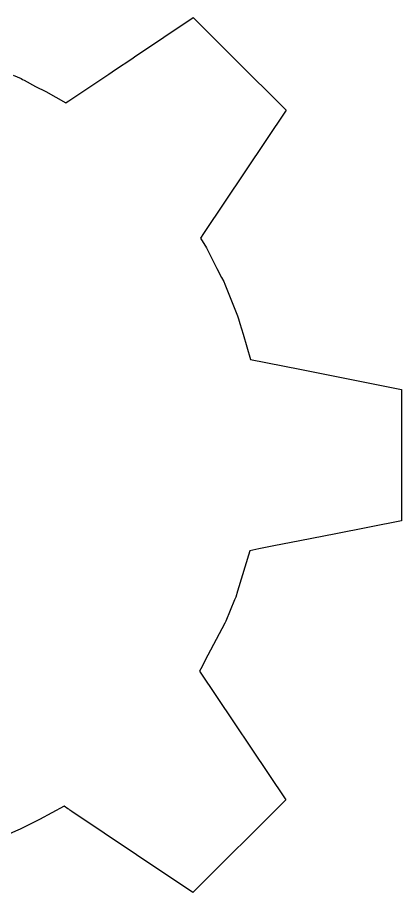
# Model space of a CAD drawing. Extents: x 0.1 to 59.6, y 0.2 to 53.5.
# Drawn here: x 38.95 to 59.62, y 0.19 to 47.27 of the extents above; entities that cross this region are included whole.
import ezdxf

# ---------------------------------------------------------------- set-up
doc = ezdxf.new("R2010")
doc.units = 0
doc.layers.add('BASE', color=7, linetype='CONTINUOUS')

msp = doc.modelspace()

# ---------------------------------------------------------------- linework, layer by layer
at = {"layer": 'BASE', "color": 7}
for p, q in [((45.256, 45.152), (48.417, 47.268)), ((48.417, 47.268), (51.929, 43.757)), ((44.237, 44.471), (45.104, 45.051)), ((45.104, 45.051), (45.256, 45.152)), ((43.871, 44.225), (44.237, 44.471)), ((38.722, 44.157), (39.15, 43.978)), ((39.15, 43.978), (39.23, 43.941)), ((39.23, 43.941), (39.308, 43.905)), ((39.308, 43.905), (39.93, 43.564)), ((41.716, 42.784), (43.871, 44.225)), ((39.93, 43.564), (40.48, 43.295)), ((51.929, 43.757), (52.098, 43.587)), ((52.098, 43.587), (53.409, 42.276)), ((40.48, 43.295), (40.487, 43.29)), ((40.487, 43.29), (41.562, 42.681)), ((41.562, 42.681), (41.633, 42.728)), ((41.633, 42.728), (41.716, 42.784)), ((53.409, 42.276), (49.007, 35.699)), ((48.969, 35.642), (48.807, 35.4)), ((48.807, 35.4), (49.118, 34.871)), ((49.007, 35.699), (48.969, 35.642)), ((49.118, 34.871), (49.676, 33.772)), ((49.676, 33.772), (49.939, 33.28)), ((49.939, 33.28), (50.051, 33.07)), ((50.051, 33.07), (50.113, 32.913)), ((50.113, 32.913), (50.786, 31.217)), ((50.786, 31.217), (50.852, 31.057)), ((50.852, 31.057), (50.928, 30.8)), ((50.928, 30.8), (51.096, 30.222)), ((51.096, 30.222), (51.489, 28.866)), ((51.489, 28.866), (54.143, 28.34)), ((54.143, 28.34), (59.62, 27.255)), ((59.62, 27.255), (59.62, 25.725)), ((59.62, 25.725), (59.62, 22.074)), ((59.62, 22.074), (59.62, 20.195)), ((59.62, 20.195), (56.094, 19.496)), ((56.094, 19.496), (54.143, 19.11)), ((52.757, 18.835), (51.945, 18.674)), ((54.143, 19.11), (52.757, 18.835)), ((51.465, 18.579), (50.8, 16.397)), ((51.782, 18.642), (51.465, 18.579)), ((51.945, 18.674), (51.782, 18.642)), ((50.703, 16.079), (50.641, 15.933)), ((50.8, 16.397), (50.703, 16.079)), ((50.641, 15.933), (50.17, 14.786)), ((50.112, 14.676), (49.045, 12.649)), ((50.17, 14.786), (50.112, 14.676)), ((48.889, 12.354), (48.756, 12.103)), ((49.045, 12.649), (48.889, 12.354)), ((48.756, 12.103), (53.389, 5.183)), ((53.389, 5.183), (48.397, 0.19)), ((41.458, 4.835), (40.138, 4.11)), ((41.668, 4.694), (41.458, 4.835)), ((41.713, 4.665), (41.668, 4.694)), ((41.772, 4.625), (41.713, 4.665)), ((41.832, 4.585), (41.772, 4.625)), ((41.881, 4.552), (41.832, 4.585)), ((45.356, 2.225), (41.881, 4.552)), ((40.137, 4.109), (39.097, 3.595)), ((40.138, 4.11), (40.137, 4.109)), ((38.98, 3.537), (37.785, 3.024)), ((39.097, 3.595), (38.98, 3.537)), ((48.397, 0.19), (45.356, 2.225))]:
    msp.add_line(p, q, dxfattribs=at)

doc.saveas('drawing.dxf')
